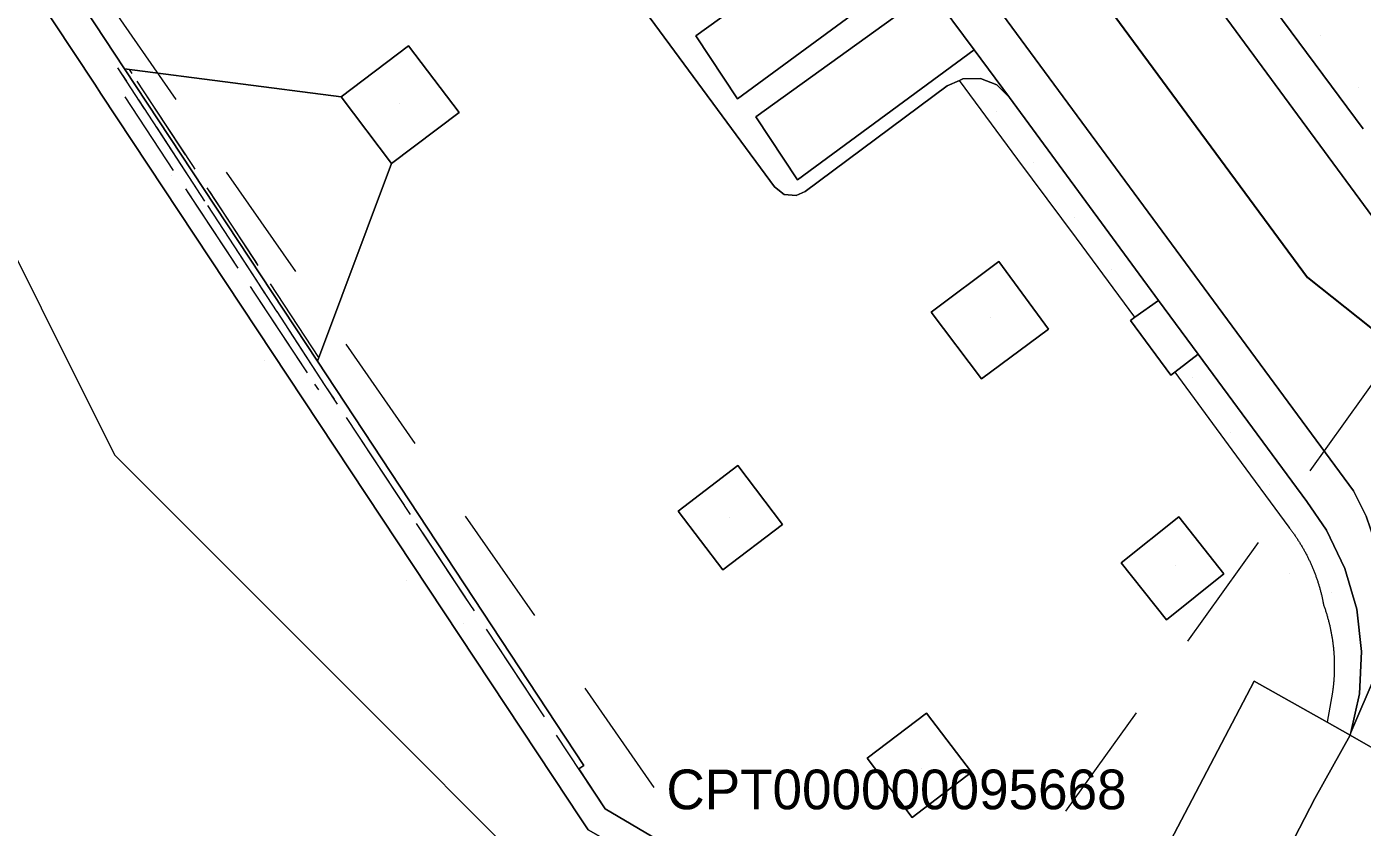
# Model space of a CAD drawing. Header units: metres. Extents: x 0 to 105485, y 0 to 425721.
# Drawn here: x 104915.51 to 104945.81, y 425454.05 to 425472.2 of the extents above; entities that cross this region are included whole.
import ezdxf
from ezdxf.enums import TextEntityAlignment as Align

# ---------------------------------------------------------------- set-up
doc = ezdxf.new("R2010")
doc.units = ezdxf.units.M
doc.header["$MEASUREMENT"] = 0
doc.linetypes.add('IE-TERREINAFSCHEIDING_KUNSTMATIG-SO', pattern=[11, 4, -1, 4, -2])
doc.linetypes.add('KG-PERCEEL-SO', pattern=[19, 5.5, -4, 5.5, -4])
for name, color, linetype, lineweight in [('B-XX-GK-KADEMUUR-G', 150, 'Continuous', 18), ('B-XX-GR-BOOM-G', 90, 'Continuous', 13), ('B-XX-IE-MEUBILAIR-G', 7, 'Continuous', 18), ('B-XX-IE-MEUBILAIR_WATERWEGMEUBILAIR-G', 150, 'Continuous', 18), ('B-XX-IE-TERREINAFSCHEIDING_KUNSTMATIG_HEKWERK-G', 20, 'IE-TERREINAFSCHEIDING_KUNSTMATIG-SO', 18), ('B-XX-KG-GRENS_PERCEEL-G', 150, 'KG-PERCEEL-SO', 18), ('B-XX-MO-ONDERZOEK_SONDERING-T', 90, 'Continuous', 18), ('B-XX-OG-GRENS-G', 7, 'Continuous', 18), ('B-XX-OG-WATER_HAVEN-G', 170, 'Continuous', 18), ('B-XX-VH-ONVERHARD_ZAND-G', 210, 'Continuous', 18), ('B-XX-VH-OPENVERHARDING-G', 90, 'Continuous', 18), ('B-XX-VW-MARKERING-G', 7, 'Continuous', 18)]:
    doc.layers.add(name, color=color, linetype=linetype, lineweight=lineweight)
doc.layers.add('GIS-WEGVAKKEN', color=2, linetype='Continuous')

msp = doc.modelspace()

# ---------------------------------------------------------------- linework, layer by layer
at = {"layer": 'B-XX-GK-KADEMUUR-G', "ltscale": 0.5}
msp.add_lwpolyline([(104913.774, 425475.847), (104917.05, 425470.899), (104917.198, 425470.675), (104927.799, 425454.667), (104928.006, 425454.354), (104928.246, 425453.992), (104938.454, 425448.172), (104938.519, 425448.193), (104938.737, 425448.602), (104934.697, 425450.942), (104934.469, 425450.551), (104933.808, 425450.937), (104934.016, 425451.294), (104928.63, 425454.472), (104928.03, 425455.379), (104928.147, 425455.456), (104922.102, 425464.619), (104917.727, 425471.25), (104909.691, 425483.43)], dxfattribs=at)
at = {"layer": 'B-XX-GR-BOOM-G', "color": 0, "true_color": 0x604a38}
for points in [[(104923.958, 425470.463, 3.003), (104923.958, 425470.463, 5.803)], [(104937.363, 425465.609, 3.376), (104937.363, 425465.609, 6.176)], [(104931.449, 425461.085, 3.365), (104931.449, 425461.085, 6.165)], [(104941.558, 425459.981, 3.56), (104941.558, 425459.981, 6.36)], [(104935.801, 425455.375, 3.621), (104935.801, 425455.375, 6.421)]]:
    msp.add_polyline3d(points, dxfattribs=at)
at = {"layer": 'B-XX-IE-MEUBILAIR-G', "color": 0, "true_color": 0x604a38}
for points in [[(104944.851, 425471.998, 3.232), (104944.851, 425471.998, 6.232)], [(104945.723, 425470.815, 3.245), (104945.723, 425470.815, 6.245)], [(104937.507, 425470.285, 3.131), (104937.507, 425470.285, 6.131)], [(104938.339, 425469.12, 3.177), (104938.339, 425469.12, 6.177)], [(104939.287, 425467.888, 3.23), (104939.287, 425467.888, 6.23)], [(104940.122, 425466.71, 3.272), (104940.122, 425466.71, 6.272)], [(104941.961, 425464.248, 3.371), (104941.961, 425464.248, 6.371)], [(104942.825, 425463.002, 3.432), (104942.825, 425463.002, 6.432)], [(104943.692, 425461.825, 3.481), (104943.692, 425461.825, 6.481)], [(104944.156, 425459.812, 3.58), (104944.156, 425459.812, 6.58)], [(104945.117, 425459.368, 3.59), (104945.117, 425459.368, 6.59)]]:
    msp.add_polyline3d(points, dxfattribs=at)
at = {"layer": 'B-XX-IE-MEUBILAIR_WATERWEGMEUBILAIR-G', "color": 0, "true_color": 0x604a38}
for points in [[(104918.785, 425468.841, 2.864), (104918.785, 425468.841, 4.364)], [(104920.901, 425464.629, 2.856), (104920.901, 425464.629, 4.356)], [(104924.124, 425459.65, 2.7), (104924.124, 425459.65, 4.2)], [(104925.412, 425458.676, 3.141), (104925.412, 425458.676, 4.641)]]:
    msp.add_polyline3d(points, dxfattribs=at)
at = {"layer": 'B-XX-IE-TERREINAFSCHEIDING_KUNSTMATIG_HEKWERK-G', "ltscale": 0.5, "flags": 128}
for points in [[(104928.63, 425454.472), (104922.281, 425464.072), (104917.575, 425471.274)], [(104922.134, 425464.704), (104917.842, 425471.235)], [(104917.731, 425470.614), (104922.124, 425463.968)]]:
    msp.add_lwpolyline(points, dxfattribs=at)
at = {"layer": 'B-XX-IE-TERREINAFSCHEIDING_KUNSTMATIG_HEKWERK-G', "color": 0, "ltscale": 0.5, "true_color": 0x8c7868}
for points in [[(104928.63, 425454.472, 3.362), (104927.043, 425456.872, 3.294), (104925.455, 425459.272, 3.017), (104923.868, 425461.672, 2.761), (104922.281, 425464.072, 2.97), (104920.712, 425466.473, 2.844), (104919.144, 425468.873, 2.939), (104917.575, 425471.274, 2.82)], [(104922.134, 425464.704, 3.058), (104920.703, 425466.881, 2.915), (104919.273, 425469.058, 2.773), (104917.842, 425471.235, 2.83)], [(104917.731, 425470.614, 2.411), (104919.195, 425468.399, 2.868), (104920.66, 425466.183, 2.762), (104922.124, 425463.968, 3)]]:
    msp.add_polyline3d(points, dxfattribs=at)
at = {"layer": 'B-XX-KG-GRENS_PERCEEL-G', "ltscale": 0.5, "flags": 128}
for points in [[(104904.492, 425546.427), (104909.684, 425494.81), (104911.007, 425492.817), (104905.768, 425489.43), (104930.508, 425453.842), (104935.922, 425450.787), (104936.313, 425450.556)], [(104936.313, 425450.556), (104948.68, 425467.79), (104947.522, 425469.685), (104950.627, 425471.729)]]:
    msp.add_lwpolyline(points, dxfattribs=at)
at = {"layer": 'B-XX-OG-GRENS-G'}
msp.add_polyline3d([(104912.5, 425472.5, 1.455), (104917.5, 425462.5, 0.595), (104922.5, 425457.5, 1.362), (104927.5, 425452.5, 1.308), (104937.5, 425447.5, 3.443), (104947.5, 425442.5, 2.051), (104952.5, 425437.5, 3.851), (104957.5, 425442.5, 1.263), (104967.5, 425447.5, 2.407), (104972.5, 425447.5, 1.286), (104982.5, 425452.5, 0.832), (104992.5, 425457.5, 0.593), (104997.5, 425462.5, 1.441), (105007.5, 425467.5, 0.823), (105017.5, 425472.5, 0.678), (105022.5, 425477.5, 1.633), (105032.5, 425482.5, 1.235), (105042.5, 425487.5, 1.664)], dxfattribs=at)
at = {"layer": 'B-XX-OG-WATER_HAVEN-G', "ltscale": 0.5}
msp.add_lwpolyline([(104963.113, 425443.168), (104961.67, 425442.328), (104960.846, 425443.794), (104960.744, 425443.897), (104959.745, 425443.35), (104956.934, 425441.81), (104953.381, 425439.865), (104953.409, 425439.769), (104953.007, 425439.521), (104949.488, 425441.653), (104946.704, 425443.257), (104946.042, 425443.642), (104939.165, 425447.817), (104938.519, 425448.193), (104938.454, 425448.172), (104928.246, 425453.992), (104928.006, 425454.354), (104927.799, 425454.667), (104917.198, 425470.675), (104917.05, 425470.899), (104913.774, 425475.847)], dxfattribs=at)
at = {"layer": 'B-XX-VH-ONVERHARD_ZAND-G', "ltscale": 0.5}
for points in [[(104922.641, 425470.617), (104923.784, 425469.102), (104925.318, 425470.259), (104924.171, 425471.768)], [(104938.69, 425465.347), (104937.562, 425466.879), (104936.024, 425465.73), (104937.166, 425464.223)], [(104931.641, 425462.253), (104930.285, 425461.223), (104931.301, 425459.886), (104932.657, 425460.916)], [(104940.335, 425460.046), (104941.362, 425458.757), (104942.669, 425459.799), (104941.642, 425461.088)], [(104935.922, 425456.642), (104934.574, 425455.617), (104935.596, 425454.273), (104936.944, 425455.298)]]:
    msp.add_lwpolyline(points, close=True, dxfattribs=at)
at = {"layer": 'B-XX-VH-OPENVERHARDING-G', "ltscale": 0.5}
for points in [[(104924.59, 425497.026), (104946.043, 425467.889)], [(104946.043, 425467.889), (104924.59, 425497.026)], [(104936.012, 425473.018), (104937.004, 425471.678), (104937.8, 425470.602), (104941.182, 425465.993), (104942.086, 425464.783), (104944.551, 425461.439), (104944.994, 425460.789), (104945.411, 425459.921), (104945.679, 425458.996), (104945.79, 425458.04), (104945.741, 425457.078), (104945.547, 425456.198), (104946.121, 425457.536), (104946.303, 425458.429), (104946.326, 425459.341), (104946.19, 425460.243), (104945.898, 425461.107), (104945.605, 425461.678), (104922.062, 425493.632)], [(104922.062, 425493.632), (104945.605, 425461.678), (104945.898, 425461.107), (104946.19, 425460.243), (104946.326, 425459.341), (104946.303, 425458.429), (104946.121, 425457.536), (104945.547, 425456.198), (104945.534, 425456.138), (104950.76, 425453.15), (104950.896, 425453.167), (104951.386, 425453.094), (104951.473, 425453.081), (104951.718, 425452.969), (104951.884, 425453.439), (104958.144, 425453.808), (104960.104, 425453.874), (104960.773, 425453.777), (104961.033, 425453.725), (104964.336, 425452.55)], [(104918.919, 425486.953), (104932.475, 425468.573), (104932.691, 425468.403), (104932.965, 425468.378), (104933.167, 425468.471), (104936.388, 425470.864), (104936.668, 425470.988), (104936.748, 425471.023), (104937.146, 425471.031), (104937.517, 425470.883), (104937.8, 425470.602), (104937.004, 425471.678), (104932.995, 425468.732), (104932.049, 425470.16), (104936.012, 425473.018)], [(104938.974, 425449.01), (104943.352, 425457.364), (104945.009, 425456.433), (104945.534, 425456.138), (104945.547, 425456.198), (104945.741, 425457.078), (104945.79, 425458.04), (104945.679, 425458.996), (104945.411, 425459.921), (104944.994, 425460.789), (104944.551, 425461.439), (104942.086, 425464.783), (104941.551, 425464.374), (104941.462, 425464.306), (104940.548, 425465.545), (104940.649, 425465.616), (104941.182, 425465.993), (104937.8, 425470.602), (104937.517, 425470.883), (104937.146, 425471.031), (104936.748, 425471.023), (104936.668, 425470.988), (104936.388, 425470.864), (104933.167, 425468.471), (104932.965, 425468.378), (104932.691, 425468.403), (104932.475, 425468.573), (104918.919, 425486.953)], [(104909.691, 425483.43), (104917.727, 425471.25), (104922.641, 425470.617), (104924.171, 425471.768), (104925.318, 425470.259), (104923.784, 425469.102), (104922.102, 425464.619), (104928.147, 425455.456), (104928.03, 425455.379), (104928.63, 425454.472), (104934.016, 425451.294)], [(104937.808, 425480.687), (104945.823, 425469.889)], [(104945.823, 425469.889), (104937.808, 425480.687)], [(104935.643, 425473.515), (104931.636, 425470.571), (104930.69, 425471.999), (104934.654, 425474.858)], [(104947.275, 425448.956), (104942.934, 425451.513), (104944.151, 425453.575), (104944.73, 425454.703), (104945.534, 425456.138), (104945.009, 425456.433), (104943.352, 425457.364), (104938.974, 425449.01), (104939.33, 425448.802), (104939.636, 425448.624), (104939.165, 425447.817), (104946.042, 425443.642)]]:
    msp.add_lwpolyline(points, dxfattribs=at)
for points in [[(104935.643, 425473.515), (104934.654, 425474.858), (104930.69, 425471.999), (104931.636, 425470.571)], [(104937.004, 425471.678), (104936.012, 425473.018), (104932.049, 425470.16), (104932.995, 425468.732)], [(104923.784, 425469.102), (104922.641, 425470.617), (104917.727, 425471.25), (104922.102, 425464.619)], [(104938.69, 425465.347), (104937.166, 425464.223), (104936.024, 425465.73), (104937.562, 425466.879)], [(104941.182, 425465.993), (104940.649, 425465.616), (104940.548, 425465.545), (104941.462, 425464.306), (104941.551, 425464.374), (104942.086, 425464.783)], [(104931.641, 425462.253), (104932.657, 425460.916), (104931.301, 425459.886), (104930.285, 425461.223)], [(104940.335, 425460.046), (104941.642, 425461.088), (104942.669, 425459.799), (104941.362, 425458.757)], [(104935.922, 425456.642), (104936.944, 425455.298), (104935.596, 425454.273), (104934.574, 425455.617)], [(104949.07, 425452.149), (104949.343, 425452.509), (104949.794, 425452.871), (104950.327, 425453.097), (104950.76, 425453.15), (104945.534, 425456.138), (104944.73, 425454.703), (104944.151, 425453.575), (104942.934, 425451.513), (104947.275, 425448.956)]]:
    msp.add_lwpolyline(points, close=True, dxfattribs=at)
at = {"layer": 'B-XX-VW-MARKERING-G', "color": 0, "ltscale": 0.5, "true_color": 0x808080}
for points in [[(104940.649, 425465.616, 3.309), (104939.322, 425467.407, 3.25), (104937.995, 425469.197, 3.172), (104936.668, 425470.988, 3.059)], [(104941.551, 425464.374, 3.36), (104942.847, 425462.613, 3.444), (104944.143, 425460.853, 3.533), (104944.155, 425460.837, 3.534), (104944.167, 425460.822, 3.535), (104944.179, 425460.806, 3.535), (104944.191, 425460.791, 3.536), (104944.202, 425460.775, 3.537), (104944.214, 425460.759, 3.538), (104944.226, 425460.743, 3.539), (104944.237, 425460.727, 3.54), (104944.249, 425460.711, 3.541), (104944.26, 425460.695, 3.542), (104944.271, 425460.679, 3.542), (104944.282, 425460.663, 3.543), (104944.294, 425460.647, 3.544), (104944.305, 425460.63, 3.545), (104944.315, 425460.614, 3.546), (104944.326, 425460.598, 3.547), (104944.337, 425460.581, 3.548), (104944.348, 425460.565, 3.549), (104944.358, 425460.548, 3.55), (104944.369, 425460.532, 3.551), (104944.38, 425460.515, 3.552), (104944.39, 425460.498, 3.552), (104944.4, 425460.482, 3.553), (104944.41, 425460.465, 3.554), (104944.421, 425460.448, 3.555), (104944.431, 425460.431, 3.556), (104944.441, 425460.414, 3.556), (104944.45, 425460.397, 3.557), (104944.46, 425460.38, 3.558), (104944.47, 425460.363, 3.559), (104944.48, 425460.346, 3.56), (104944.489, 425460.329, 3.56), (104944.499, 425460.312, 3.561), (104944.508, 425460.294, 3.562), (104944.517, 425460.277, 3.562), (104944.527, 425460.26, 3.563), (104944.536, 425460.242, 3.564), (104944.545, 425460.225, 3.564), (104944.554, 425460.207, 3.565), (104944.563, 425460.19, 3.566), (104944.571, 425460.172, 3.566), (104944.58, 425460.155, 3.567), (104944.589, 425460.137, 3.567), (104944.597, 425460.119, 3.568), (104944.606, 425460.102, 3.569), (104944.614, 425460.084, 3.569), (104944.622, 425460.066, 3.57), (104944.631, 425460.048, 3.571), (104944.639, 425460.03, 3.571), (104944.647, 425460.012, 3.572), (104944.655, 425459.994, 3.572), (104944.663, 425459.976, 3.573), (104944.67, 425459.958, 3.574), (104944.678, 425459.94, 3.574), (104944.686, 425459.922, 3.575), (104944.693, 425459.904, 3.575), (104944.7, 425459.886, 3.576), (104944.708, 425459.867, 3.577), (104944.715, 425459.849, 3.577), (104944.722, 425459.831, 3.578), (104944.729, 425459.812, 3.579), (104944.736, 425459.794, 3.579), (104944.743, 425459.776, 3.58), (104944.75, 425459.757, 3.58), (104944.756, 425459.739, 3.581), (104944.763, 425459.72, 3.582), (104944.77, 425459.702, 3.582), (104944.776, 425459.683, 3.583), (104944.782, 425459.664, 3.584), (104944.788, 425459.646, 3.584), (104944.795, 425459.627, 3.585), (104944.801, 425459.608, 3.586), (104944.807, 425459.59, 3.586), (104944.812, 425459.571, 3.587), (104944.818, 425459.552, 3.587), (104944.824, 425459.533, 3.588), (104944.83, 425459.515, 3.589), (104944.835, 425459.496, 3.589), (104944.84, 425459.477, 3.59), (104944.846, 425459.458, 3.591), (104944.851, 425459.439, 3.591), (104944.856, 425459.42, 3.592), (104944.861, 425459.401, 3.593), (104944.866, 425459.382, 3.593), (104944.871, 425459.363, 3.594), (104944.876, 425459.344, 3.595), (104944.88, 425459.325, 3.595), (104944.885, 425459.306, 3.596), (104944.889, 425459.286, 3.597), (104944.894, 425459.267, 3.598), (104944.898, 425459.248, 3.598), (104944.902, 425459.229, 3.599), (104944.906, 425459.21, 3.6), (104944.91, 425459.19, 3.6), (104944.914, 425459.171, 3.601), (104944.918, 425459.152, 3.602), (104944.922, 425459.133, 3.603), (104944.925, 425459.113, 3.603), (104944.929, 425459.094, 3.604), (104944.936, 425459.075, 3.605), (104944.943, 425459.056, 3.605), (104944.949, 425459.037, 3.606), (104944.956, 425459.017, 3.607), (104944.962, 425458.998, 3.607), (104944.969, 425458.979, 3.608), (104944.975, 425458.959, 3.609), (104944.981, 425458.94, 3.609), (104944.987, 425458.921, 3.61), (104944.993, 425458.901, 3.611), (104944.999, 425458.882, 3.611), (104945.005, 425458.862, 3.612), (104945.01, 425458.843, 3.613), (104945.016, 425458.823, 3.614), (104945.021, 425458.804, 3.614), (104945.027, 425458.784, 3.615), (104945.032, 425458.765, 3.616), (104945.037, 425458.745, 3.617), (104945.042, 425458.725, 3.617), (104945.047, 425458.706, 3.618), (104945.052, 425458.686, 3.619), (104945.057, 425458.666, 3.62), (104945.062, 425458.647, 3.62), (104945.067, 425458.627, 3.621), (104945.071, 425458.607, 3.622), (104945.076, 425458.587, 3.623), (104945.08, 425458.567, 3.624), (104945.084, 425458.548, 3.624), (104945.088, 425458.528, 3.625), (104945.092, 425458.508, 3.626), (104945.096, 425458.488, 3.627), (104945.1, 425458.468, 3.627), (104945.104, 425458.448, 3.628), (104945.107, 425458.428, 3.629), (104945.111, 425458.408, 3.63), (104945.114, 425458.388, 3.631), (104945.118, 425458.368, 3.632), (104945.121, 425458.348, 3.632), (104945.124, 425458.328, 3.633), (104945.127, 425458.308, 3.634), (104945.13, 425458.288, 3.635), (104945.133, 425458.268, 3.636), (104945.136, 425458.247, 3.637), (104945.138, 425458.227, 3.637), (104945.141, 425458.207, 3.638), (104945.143, 425458.187, 3.639), (104945.146, 425458.167, 3.64), (104945.148, 425458.147, 3.641), (104945.15, 425458.126, 3.642), (104945.152, 425458.106, 3.642), (104945.154, 425458.086, 3.643), (104945.156, 425458.066, 3.644), (104945.158, 425458.046, 3.645), (104945.159, 425458.025, 3.646), (104945.161, 425458.005, 3.647), (104945.162, 425457.985, 3.648), (104945.164, 425457.965, 3.648), (104945.165, 425457.944, 3.649), (104945.166, 425457.924, 3.65), (104945.167, 425457.904, 3.651), (104945.168, 425457.883, 3.652), (104945.169, 425457.863, 3.653), (104945.17, 425457.843, 3.654), (104945.17, 425457.823, 3.655), (104945.171, 425457.802, 3.655), (104945.171, 425457.782, 3.656), (104945.172, 425457.762, 3.657), (104945.172, 425457.741, 3.658), (104945.172, 425457.721, 3.659), (104945.172, 425457.701, 3.66), (104945.172, 425457.681, 3.661), (104945.172, 425457.66, 3.662), (104945.172, 425457.64, 3.662), (104945.171, 425457.62, 3.663), (104945.171, 425457.599, 3.664), (104945.17, 425457.579, 3.665), (104945.17, 425457.559, 3.665), (104945.169, 425457.538, 3.666), (104945.168, 425457.518, 3.666), (104945.167, 425457.498, 3.667), (104945.166, 425457.478, 3.667), (104945.165, 425457.457, 3.667), (104945.164, 425457.437, 3.668), (104945.162, 425457.417, 3.668), (104945.161, 425457.397, 3.668), (104945.159, 425457.376, 3.669), (104945.158, 425457.356, 3.669), (104945.156, 425457.336, 3.669), (104945.154, 425457.316, 3.67), (104945.152, 425457.295, 3.67), (104945.15, 425457.275, 3.67), (104945.148, 425457.255, 3.671), (104945.146, 425457.235, 3.671), (104945.143, 425457.215, 3.671), (104945.141, 425457.194, 3.672), (104945.138, 425457.174, 3.672), (104945.136, 425457.154, 3.673), (104945.133, 425457.134, 3.673), (104945.13, 425457.114, 3.673), (104945.009, 425456.433, 3.691)]]:
    msp.add_polyline3d(points, dxfattribs=at)
at = {"layer": 'GIS-WEGVAKKEN'}
msp.add_lwpolyline([(104908.754, 425540.749), (104908.46, 425539.76), (104908.3, 425537.99), (104908.51, 425535.44), (104911.88, 425516.12), (104912.19, 425514.61), (104913.37, 425511.21), (104915.1, 425508.69), (104919.92, 425502.13), (104923.96, 425494.46), (104944.56, 425466.52), (104952.227, 425460.433)], dxfattribs=at)

# ---------------------------------------------------------------- texts
at = {"layer": 'B-XX-MO-ONDERZOEK_SONDERING-T', "color": 10, "lineweight": 18}
msp.add_text('CPT000000095668', height=0.9, dxfattribs=at).set_placement((104935.24, 425454.91), align=Align.MIDDLE_CENTER)

doc.saveas('drawing.dxf')
